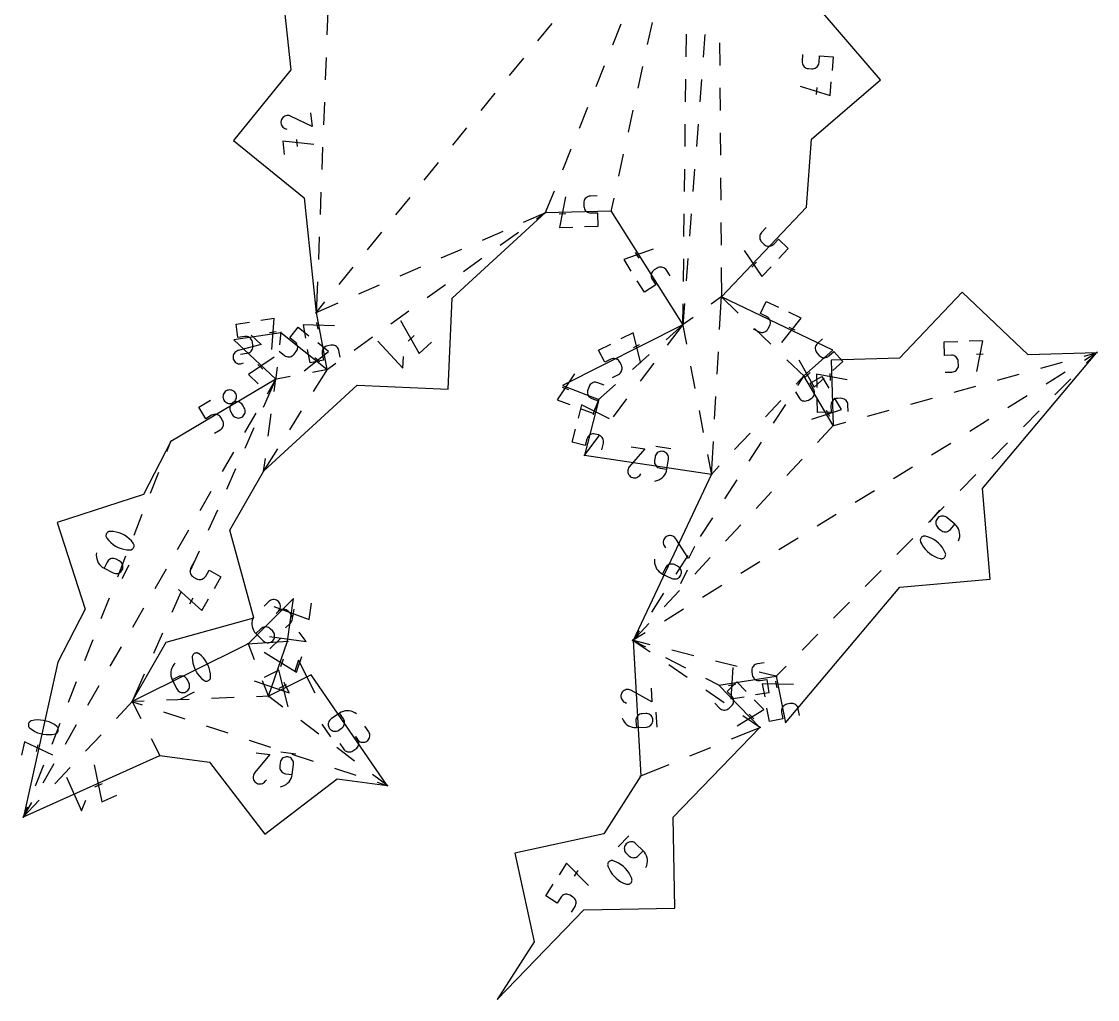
# Model space of a CAD drawing. Extents: x -2 to 214, y 3 to 282.
# Drawn here: x 103.9 to 130.46, y 204.78 to 228.93 of the extents above; entities that cross this region are included whole.
import ezdxf

# ---------------------------------------------------------------- set-up
doc = ezdxf.new("R2010")
doc.units = 0
doc.layers.add('Layer_1', color=7, linetype='CONTINUOUS')

msp = doc.modelspace()

# ---------------------------------------------------------------- linework, layer by layer
at = {"layer": 'Layer_1', "color": 5}
msp.add_lwpolyline([(110.24501, 230.574608), (110.544426, 227.73874), (109.132387, 225.99333), (110.877798, 224.581291), (111.177214, 221.745423), (111.439124, 220.333321), (110.301218, 221.241833), (109.140127, 221.071822), (110.174539, 220.094871), (107.585947, 218.562376), (106.913147, 217.247464), (104.776788, 216.557332), (105.46692, 214.420973), (104.794124, 213.106061), (103.946801, 209.287503), (107.310301, 210.803689), (108.543414, 210.641147), (109.909839, 208.859799), (111.691187, 210.226223), (112.9243, 210.063681), (111.048193, 212.798799), (109.99332, 212.267128), (110.470089, 213.628617), (110.612339, 214.677132), (109.494373, 213.564394), (106.634311, 212.13321), (107.471767, 213.604819), (109.636669, 214.19938), (109.042108, 216.364285), (109.879564, 217.835894), (112.189415, 219.952896), (114.432355, 219.855183), (114.530064, 222.09812), (116.839919, 224.215122), (118.451926, 224.257917), (120.229609, 221.442803), (117.257036, 219.943194), (118.151934, 219.598534), (117.800547, 218.21978), (120.937806, 217.754501), (118.997698, 213.642442), (119.188575, 210.296169), (118.273466, 208.87155), (116.079813, 208.39385), (116.557513, 206.200196), (115.642404, 204.775577), (117.783687, 206.993897), (120.028398, 207.033563), (119.988735, 209.278278), (122.130015, 211.496594), (121.112491, 212.538163), (122.53167, 212.758522), (122.7619, 211.607856), (125.581456, 214.96345), (127.818109, 215.157605), (127.623954, 217.394259), (130.443513, 220.749853), (128.753771, 220.70239), (127.122322, 222.244685), (125.580023, 220.613236), (123.890281, 220.565773), (123.941748, 218.954016), (123.214814, 220.177128), (123.930519, 220.815406), (121.179205, 222.132576), (123.281623, 224.342665), (123.407276, 226.028399), (125.108391, 227.493503), (123.643284, 229.194612)], dxfattribs=at)
at = {"layer": 'Layer_1', "color": 1}
for points in [[(111.469268, 229.378596), (111.439473, 228.599846)], [(116.648685, 228.455902), (116.999247, 228.885854)], [(118.500436, 228.358405), (118.706811, 228.873344)], [(119.468886, 228.908248), (119.35037, 228.3663)], [(120.30837, 228.061789), (120.31497, 228.616504)], [(120.768688, 228.608337), (120.727071, 228.055147)], [(121.133358, 228.402354), (121.137415, 227.847615)], [(111.418264, 228.045495), (111.397051, 227.491147)], [(115.947557, 227.596003), (116.298119, 228.025951)], [(123.184895, 228.114544), (123.172456, 227.947645), (123.172456, 227.947645), (123.172915, 227.917489), (123.178577, 227.888699), (123.189001, 227.861786), (123.203754, 227.837253), (123.222395, 227.815625), (123.244486, 227.7974), (123.269597, 227.783099), (123.297279, 227.773224), (123.327103, 227.768292), (123.410242, 227.762094), (123.410242, 227.762094), (123.440454, 227.762553), (123.469255, 227.768208), (123.496151, 227.778632), (123.520634, 227.793378), (123.542202, 227.812009), (123.56036, 227.834082), (123.574605, 227.859161), (123.584437, 227.886801), (123.589348, 227.916568), (123.60179, 228.083471), (123.936481, 228.058519), (123.9116, 227.724724)], [(118.08769, 227.328527), (118.294065, 227.843466)], [(119.231854, 227.824352), (119.113338, 227.282408)], [(120.295169, 226.95236), (120.301769, 227.507075)], [(120.68545, 227.501956), (120.643837, 226.948765)], [(123.126549, 227.33179), (123.865682, 227.108679), (123.890595, 227.442901)], [(115.246425, 226.736103), (115.596991, 227.166051)], [(121.141472, 227.292875), (121.145525, 226.738135)], [(123.530988, 227.133628), (123.543444, 227.300714)], [(111.375842, 226.936799), (111.354633, 226.382447)], [(111.035839, 226.673048), (111.070979, 226.340213), (110.543393, 226.595486), (110.543393, 226.595486), (110.542899, 226.595807), (110.542405, 226.596111), (110.541911, 226.596403), (110.541382, 226.596679), (110.540853, 226.59695), (110.540288, 226.597211), (110.539724, 226.597465), (110.539124, 226.597719), (110.538489, 226.597966), (110.538489, 226.597966), (110.509882, 226.607788), (110.480838, 226.612222), (110.45197, 226.611516), (110.423903, 226.605925), (110.397254, 226.595698), (110.372641, 226.581082), (110.350688, 226.562325), (110.332008, 226.53968), (110.317227, 226.513395), (110.317227, 226.513395), (110.307592, 226.484732), (110.303278, 226.455656), (110.304054, 226.426777), (110.309677, 226.398717), (110.319922, 226.37209), (110.334562, 226.347512), (110.353358, 226.325594), (110.376084, 226.306953), (110.402507, 226.292207), (110.446735, 226.274779)], [(117.674944, 226.298648), (117.881315, 226.813588)], [(118.994823, 226.74046), (118.876307, 226.198512)], [(120.281968, 225.84293), (120.288568, 226.397645)], [(120.602216, 226.395574), (120.560599, 225.842383)], [(114.545297, 225.876204), (114.895859, 226.306152)], [(121.149586, 226.183396), (121.153639, 225.628656)], [(111.118244, 225.892495), (110.351235, 225.979977), (110.386421, 225.646719)], [(110.684962, 226.015213), (110.702552, 225.848606)], [(111.333424, 225.828099), (111.312212, 225.273751)], [(117.262194, 225.26877), (117.468569, 225.783709)], [(118.757791, 225.656565), (118.639276, 225.114617)], [(113.844165, 225.016305), (114.194731, 225.446253)], [(120.268763, 224.7335), (120.275367, 225.288215)], [(120.518982, 225.289192), (120.477364, 224.735998)], [(121.157696, 225.073917), (121.161753, 224.519177)], [(116.831664, 224.194523), (117.055822, 224.753831)], [(111.291003, 224.719403), (111.269794, 224.165052)], [(113.143037, 224.156402), (113.493603, 224.586353)], [(117.32745, 224.605033), (117.179961, 223.847178), (117.514991, 223.856072)], [(118.112099, 224.625864), (117.944797, 224.621423), (117.944797, 224.621423), (117.914839, 224.61793), (117.886765, 224.609393), (117.861037, 224.596309), (117.838121, 224.57916), (117.818478, 224.558434), (117.802575, 224.534618), (117.790873, 224.508195), (117.783843, 224.479659), (117.781938, 224.449493), (117.78416, 224.366146), (117.78416, 224.366146), (117.787653, 224.336139), (117.796186, 224.30805), (117.809267, 224.282347), (117.826405, 224.259473), (117.847113, 224.23989), (117.870905, 224.224047), (117.897289, 224.212402), (117.925783, 224.20541), (117.955896, 224.20354), (118.123197, 224.207981), (118.132105, 223.872476), (117.797499, 223.863593)], [(118.52076, 224.572669), (118.447185, 224.236239)], [(116.296803, 223.978249), (116.86026, 224.223991)], [(116.617108, 224.054975), (116.857938, 224.228072)], [(117.171053, 224.182684), (117.338545, 224.187129)], [(120.255562, 223.624067), (120.262163, 224.178782)], [(120.435747, 224.182807), (120.394126, 223.629616)], [(121.16581, 223.964438), (121.169867, 223.409698)], [(112.441905, 223.296506), (112.792471, 223.726454)], [(115.279812, 223.534705), (115.788306, 223.756479)], [(115.716166, 223.407426), (116.166635, 223.731202)], [(122.285696, 223.842479), (122.170345, 223.721219), (122.170345, 223.721219), (122.151598, 223.697593), (122.137741, 223.671731), (122.128759, 223.644299), (122.124635, 223.615975), (122.125341, 223.587428), (122.130894, 223.559333), (122.141258, 223.532363), (122.156424, 223.507185), (122.176377, 223.484477), (122.236784, 223.427013), (122.236784, 223.427013), (122.260448, 223.408227), (122.286317, 223.394363), (122.313731, 223.385388), (122.342014, 223.381289), (122.370507, 223.38203), (122.398543, 223.387607), (122.425449, 223.39799), (122.450563, 223.413152), (122.473222, 223.433073), (122.588577, 223.554334), (122.831747, 223.32301), (122.601041, 223.08049)], [(111.248581, 223.610704), (111.227372, 223.056356)], [(114.262817, 223.091161), (114.771314, 223.312931)], [(119.494631, 223.31248), (118.76792, 223.051738), (118.946866, 222.768359)], [(119.051698, 223.230935), (119.141159, 223.089267)], [(121.744697, 223.273773), (122.175277, 222.632917), (122.406276, 222.875744)], [(114.815225, 222.759882), (115.265697, 223.083654)], [(120.242361, 222.514638), (120.248962, 223.069352)], [(120.352509, 223.076426), (120.310892, 222.523235)], [(121.932107, 222.86424), (122.047589, 222.985635)], [(111.740777, 222.436607), (112.091343, 222.866555)], [(113.245822, 222.647614), (113.754319, 222.869387)], [(119.913728, 222.648802), (119.824369, 222.790312), (119.824369, 222.790312), (119.806046, 222.814269), (119.784357, 222.834032), (119.759959, 222.849448), (119.733501, 222.860377), (119.705649, 222.86666), (119.677049, 222.868142), (119.648361, 222.864685), (119.620238, 222.856137), (119.593339, 222.842343), (119.522843, 222.79783), (119.522843, 222.79783), (119.498843, 222.779478), (119.47907, 222.757786), (119.463664, 222.733402), (119.452771, 222.706979), (119.44653, 222.67917), (119.445084, 222.650623), (119.448576, 222.621991), (119.457135, 222.593928), (119.470911, 222.567089), (119.560269, 222.425579), (119.276491, 222.246378), (119.097774, 222.529398)], [(121.173924, 222.854959), (121.179367, 222.110386)], [(111.206163, 222.502008), (111.176368, 221.723251)], [(112.228827, 222.204066), (112.737325, 222.42584)], [(113.914287, 222.112333), (114.364756, 222.436106)], [(121.197158, 222.145614), (120.928828, 221.950705)], [(121.134861, 221.32832), (121.180426, 222.15473)], [(121.596905, 221.731323), (121.163203, 222.147946)], [(111.156877, 221.736554), (111.72033, 221.982296)], [(111.163191, 221.728225), (111.390211, 222.006655)], [(120.269275, 221.970044), (120.227943, 221.420677)], [(120.229344, 221.420617), (120.235761, 221.959923)], [(121.962495, 221.339789), (122.113452, 221.267519), (122.113452, 221.267519), (122.14171, 221.256985), (122.170588, 221.251792), (122.199453, 221.251718), (122.227668, 221.256544), (122.254595, 221.266044), (122.279604, 221.28), (122.302054, 221.298189), (122.32132, 221.320386), (122.336754, 221.346375), (122.372755, 221.421577), (122.372755, 221.421577), (122.383313, 221.449884), (122.388513, 221.478773), (122.388584, 221.507616), (122.383747, 221.535785), (122.374236, 221.562653), (122.360273, 221.587594), (122.342091, 221.609981), (122.319912, 221.629187), (122.293969, 221.644585), (122.143015, 221.716852), (122.28794, 222.019574), (122.589847, 221.875037)], [(110.080594, 220.828674), (110.137187, 221.598671), (109.805572, 221.550115)], [(113.013349, 221.464785), (113.463818, 221.788561)], [(120.479985, 221.624674), (120.211656, 221.429761)], [(122.670471, 221.00085), (123.147038, 221.608284), (122.844747, 221.753008)], [(109.30395, 220.714956), (109.469548, 220.739202), (109.469548, 220.739202), (109.498878, 220.746226), (109.525742, 220.75803), (109.549734, 220.774071), (109.570456, 220.793816), (109.587502, 220.816725), (109.600471, 220.842259), (109.608958, 220.869882), (109.612557, 220.899053), (109.610863, 220.929233), (109.598784, 221.011727), (109.598784, 221.011727), (109.591753, 221.041109), (109.579949, 221.067984), (109.563916, 221.091959), (109.544188, 221.112639), (109.521304, 221.129628), (109.495801, 221.142537), (109.468221, 221.150972), (109.439099, 221.154538), (109.408976, 221.152845), (109.243382, 221.128598), (109.194755, 221.460679), (109.525946, 221.509172)], [(110.262797, 220.790299), (110.393586, 220.685876), (110.393586, 220.685876), (110.418746, 220.669243), (110.445712, 220.657679), (110.473818, 220.651103), (110.502393, 220.649445), (110.53077, 220.65262), (110.55828, 220.660582), (110.584251, 220.673243), (110.608021, 220.690533), (110.628917, 220.712374), (110.680937, 220.777528), (110.680937, 220.777528), (110.697602, 220.80273), (110.709177, 220.829704), (110.715742, 220.857789), (110.717365, 220.886325), (110.714155, 220.914642), (110.706171, 220.942088), (110.6935, 220.967996), (110.67622, 220.991706), (110.654412, 221.012556), (110.523623, 221.116978), (110.733032, 221.379261), (110.994609, 221.170413)], [(111.622413, 221.411498), (110.850824, 221.438799), (110.911943, 221.10927)], [(111.180816, 221.500006), (111.211374, 221.335263)], [(113.252274, 221.546986), (113.720086, 220.735791), (114.019757, 221.010443)], [(119.813094, 221.073082), (120.246203, 221.457535)], [(119.849801, 220.938853), (120.242965, 221.460523)], [(120.322184, 220.960659), (120.225425, 221.464595)], [(122.397043, 220.962694), (121.996976, 221.34701)], [(123.002114, 221.305566), (122.850991, 221.377917)], [(109.569923, 221.184182), (109.813241, 220.954383), (109.24656, 220.80477), (109.24656, 220.80477), (109.245961, 220.804692), (109.245396, 220.8046), (109.244832, 220.804494), (109.244267, 220.804374), (109.243703, 220.804233), (109.243103, 220.804078), (109.242503, 220.803898), (109.241904, 220.803704), (109.241269, 220.803482), (109.241269, 220.803482), (109.213159, 220.79232), (109.188221, 220.77678), (109.166766, 220.757459), (109.149095, 220.734944), (109.13552, 220.709834), (109.126351, 220.682719), (109.121889, 220.65419), (109.122453, 220.624839), (109.128341, 220.595262), (109.128341, 220.595262), (109.139686, 220.567234), (109.155336, 220.542349), (109.174717, 220.520928), (109.197249, 220.503289), (109.22236, 220.489743), (109.249471, 220.480606), (109.278007, 220.476203), (109.30739, 220.476838), (109.337048, 220.482839), (109.381971, 220.4984)], [(110.18581, 221.266587), (110.020026, 221.242313)], [(110.303655, 221.263892), (110.268328, 220.944053)], [(112.112407, 220.81724), (112.562876, 221.141013)], [(112.699895, 221.040725), (113.317521, 220.366835), (113.329991, 220.653999)], [(113.445046, 221.035885), (113.59486, 221.173189)], [(119.188561, 220.495542), (118.998693, 221.243904), (118.699463, 221.092947)], [(123.677359, 221.094555), (123.552454, 220.983162), (123.552454, 220.983162), (123.531831, 220.961152), (123.515899, 220.936514), (123.504699, 220.909911), (123.498267, 220.882021), (123.496645, 220.853513), (123.499855, 220.825058), (123.507976, 220.797326), (123.521025, 220.770991), (123.539049, 220.746723), (123.594541, 220.684497), (123.594541, 220.684497), (123.616582, 220.663838), (123.641231, 220.647896), (123.667816, 220.636706), (123.695668, 220.630303), (123.724126, 220.628716), (123.752521, 220.631961), (123.78019, 220.6401), (123.806465, 220.653153), (123.830683, 220.671148), (123.955587, 220.782541), (124.17897, 220.532058), (123.929157, 220.309272)], [(126.70132, 220.26775), (126.868618, 220.272449), (126.868618, 220.272449), (126.898569, 220.275991), (126.926629, 220.28457), (126.952336, 220.297694), (126.975228, 220.314878), (126.994839, 220.335635), (127.010703, 220.359476), (127.022362, 220.385913), (127.029354, 220.414463), (127.031189, 220.444633), (127.02886, 220.527973), (127.02886, 220.527973), (127.025319, 220.557977), (127.016739, 220.586051), (127.003623, 220.611737), (126.986449, 220.634582), (126.96571, 220.654133), (126.941894, 220.669941), (126.915488, 220.681544), (126.886987, 220.688494), (126.856874, 220.690328), (126.689576, 220.685629), (126.680154, 221.021118), (127.014746, 221.030516)], [(127.485937, 220.289788), (127.632262, 221.047869), (127.297243, 221.03846)], [(110.876196, 220.300555), (111.477379, 220.784989), (111.215466, 220.994102)], [(111.765552, 220.639737), (111.735034, 220.804293), (111.735034, 220.804293), (111.726899, 220.833334), (111.714086, 220.859729), (111.697142, 220.883097), (111.676624, 220.903053), (111.653083, 220.919218), (111.627077, 220.931209), (111.599151, 220.938638), (111.569867, 220.941108), (111.539771, 220.938285), (111.457796, 220.923081), (111.457796, 220.923081), (111.428699, 220.914939), (111.402294, 220.902122), (111.378947, 220.885189), (111.359032, 220.864689), (111.342921, 220.841173), (111.33099, 220.815201), (111.32361, 220.787321), (111.321141, 220.758083), (111.323998, 220.728047), (111.354517, 220.563494), (111.024525, 220.502287), (110.963484, 220.831397)], [(118.487761, 220.142002), (118.637187, 220.217384), (118.637187, 220.217384), (118.662788, 220.233322), (118.684541, 220.253018), (118.702229, 220.275829), (118.715642, 220.301112), (118.724567, 220.328237), (118.72879, 220.356562), (118.728119, 220.385451), (118.722305, 220.414262), (118.711158, 220.442357), (118.673605, 220.516797), (118.673605, 220.516797), (118.657641, 220.542448), (118.637942, 220.56421), (118.615149, 220.581881), (118.58989, 220.595258), (118.562808, 220.604134), (118.534532, 220.608315), (118.5057, 220.607574), (118.476945, 220.601746), (118.448906, 220.590609), (118.29948, 220.515227), (118.148315, 220.81488), (118.447164, 220.965643)], [(119.149858, 220.944251), (119.000266, 220.868785)], [(121.073778, 220.220495), (121.104317, 220.774406)], [(130.195489, 220.499338), (130.459127, 220.765622)], [(110.140542, 220.645254), (109.501315, 220.212424), (109.744944, 219.982328)], [(111.26797, 220.52271), (111.137033, 220.627252)], [(118.983333, 220.336531), (119.398214, 220.704806)], [(123.230816, 220.161754), (122.797111, 220.578381)], [(123.09155, 220.572123), (123.468133, 219.89812), (123.718263, 220.121189)], [(127.641685, 220.712381), (127.4742, 220.707675)], [(129.064191, 220.368874), (129.598924, 220.516571)], [(130.133658, 220.664269), (130.464902, 220.755762)], [(130.462365, 220.761558), (130.140375, 220.561617)], [(109.731736, 220.456394), (109.853532, 220.341364)], [(110.207428, 220.392655), (110.172101, 220.072816)], [(111.460929, 220.337431), (111.079403, 220.265492)], [(111.450878, 220.352142), (111.100101, 219.790421)], [(111.421104, 220.32037), (111.661935, 220.493468)], [(117.551962, 220.233428), (117.124734, 219.590332), (117.437489, 219.46988)], [(119.182024, 220.052806), (119.515911, 220.495828)], [(120.531403, 219.871055), (120.426794, 220.415857)], [(123.244747, 220.148603), (123.369796, 220.260123)], [(123.859625, 220.234469), (123.864973, 220.067002)], [(129.669092, 220.268967), (129.197805, 219.976317)], [(109.869509, 219.408895), (110.183552, 220.115149)], [(109.968961, 219.738121), (110.185616, 220.114098)], [(110.134795, 219.790509), (110.17741, 220.116874)], [(110.534256, 220.1627), (110.15273, 220.090761)], [(118.284438, 219.951322), (118.128259, 220.011475), (118.128259, 220.011475), (118.099258, 220.019747), (118.070058, 220.02264), (118.041279, 220.020453), (118.013533, 220.013418), (117.987438, 220.001826), (117.963607, 219.985944), (117.94266, 219.966044), (117.925204, 219.942397), (117.911862, 219.915272), (117.881897, 219.837467), (117.881897, 219.837467), (117.8736, 219.808416), (117.870707, 219.779206), (117.872894, 219.750451), (117.879936, 219.722751), (117.891535, 219.696716), (117.907417, 219.672953), (117.927307, 219.652065), (117.950929, 219.634666), (117.978008, 219.621359), (118.134186, 219.561207), (118.013561, 219.248014), (117.701204, 219.368315)], [(118.13534, 219.583806), (118.568452, 219.968259)], [(123.010968, 219.782525), (123.096478, 219.638656), (123.096478, 219.638656), (123.114145, 219.614215), (123.135294, 219.593874), (123.159269, 219.577801), (123.185417, 219.566163), (123.213093, 219.559129), (123.241643, 219.556871), (123.270412, 219.559552), (123.298754, 219.567338), (123.326017, 219.580398), (123.397687, 219.622992), (123.397687, 219.622992), (123.422177, 219.640688), (123.442529, 219.66184), (123.458584, 219.685797), (123.470186, 219.711917), (123.477178, 219.73955), (123.479401, 219.768047), (123.476685, 219.79676), (123.468888, 219.825046), (123.455842, 219.852248), (123.370336, 219.996118), (123.658848, 220.167593), (123.829861, 219.879853)], [(123.230008, 220.193296), (123.026141, 219.976394)], [(123.226844, 220.195773), (123.0615, 219.939564)], [(124.28281, 220.080344), (123.524175, 220.223759), (123.534872, 219.888779)], [(127.994727, 220.073482), (128.529461, 220.22118)], [(129.41488, 219.710887), (129.805186, 220.105112)], [(109.183565, 219.750938), (109.183565, 219.750938), (109.165968, 219.775364), (109.144876, 219.795702), (109.12094, 219.811792), (109.094824, 219.823458), (109.067169, 219.830531), (109.03864, 219.83286), (109.009882, 219.830249), (108.981554, 219.82253), (108.954305, 219.809538), (108.954305, 219.809538), (108.929812, 219.791899), (108.909421, 219.770771), (108.893296, 219.746821), (108.881601, 219.72069), (108.874503, 219.693047), (108.872175, 219.664535), (108.874785, 219.635816), (108.882476, 219.607541), (108.895423, 219.580363), (108.895423, 219.580363), (108.913097, 219.55582), (108.934246, 219.535387), (108.958228, 219.519233), (108.984379, 219.507517), (109.012055, 219.500409), (109.040602, 219.498081), (109.06936, 219.500691), (109.097688, 219.508403), (109.124926, 219.521385), (109.124926, 219.521385), (109.149405, 219.539021), (109.169792, 219.560148), (109.185907, 219.584109), (109.197591, 219.610257), (109.204671, 219.637943), (109.206965, 219.666504), (109.204319, 219.695301), (109.196579, 219.723671), (109.183558, 219.750966)], [(117.245355, 219.903528), (117.40171, 219.843313)], [(126.925267, 219.778087), (127.459997, 219.925785)], [(108.662403, 218.761541), (108.806484, 218.846839), (108.806484, 218.846839), (108.830967, 218.864474), (108.851354, 218.885595), (108.867476, 218.909552), (108.879163, 218.935696), (108.886247, 218.963372), (108.88854, 218.991929), (108.885894, 219.020716), (108.878158, 219.049083), (108.865137, 219.076381), (108.822645, 219.148157), (108.822645, 219.148157), (108.804985, 219.172685), (108.783857, 219.193083), (108.759914, 219.209187), (108.733805, 219.220843), (108.706172, 219.227885), (108.677667, 219.230142), (108.648937, 219.227497), (108.620627, 219.219746), (108.593385, 219.206743), (108.449307, 219.121445), (108.278252, 219.41038), (108.566412, 219.580976)], [(109.108709, 219.220039), (109.108709, 219.220039), (109.126372, 219.19551), (109.147504, 219.175116), (109.17145, 219.159012), (109.197563, 219.147363), (109.2252, 219.140322), (109.253708, 219.138064), (109.282438, 219.14071), (109.310741, 219.14846), (109.337969, 219.161457), (109.337969, 219.161457), (109.362458, 219.179078), (109.382867, 219.200167), (109.399017, 219.224078), (109.410736, 219.250163), (109.417855, 219.277774), (109.420219, 219.306275), (109.417608, 219.335016), (109.409889, 219.363348), (109.396879, 219.390632), (109.354387, 219.462408), (109.354387, 219.462408), (109.336716, 219.486951), (109.315571, 219.507383), (109.291599, 219.523537), (109.265455, 219.535246), (109.237787, 219.542347), (109.209247, 219.544676), (109.180485, 219.542065), (109.152157, 219.534343), (109.124912, 219.521353), (109.124912, 219.521353), (109.100419, 219.503711), (109.080028, 219.482583), (109.063906, 219.458619), (109.052222, 219.432475), (109.045145, 219.404796), (109.042852, 219.376242), (109.045498, 219.347459), (109.053235, 219.319095), (109.066249, 219.291811), (109.108741, 219.220035)], [(118.417615, 219.115116), (117.728668, 219.463607), (117.645896, 219.13884)], [(118.514244, 219.166755), (118.848134, 219.609781)], [(121.012694, 219.112667), (121.043238, 219.666581)], [(122.64621, 219.57216), (122.266276, 219.16793)], [(122.760694, 219.473446), (122.459887, 219.007324)], [(123.411996, 219.107778), (124.145484, 219.348803), (123.974249, 219.636909)], [(124.307861, 219.295819), (124.30252, 219.463096), (124.30252, 219.463096), (124.298861, 219.493032), (124.290176, 219.521061), (124.276954, 219.546718), (124.259682, 219.569543), (124.23885, 219.589073), (124.21495, 219.604845), (124.188467, 219.616406), (124.159892, 219.623285), (124.129711, 219.625014), (124.046382, 219.622368), (124.046382, 219.622368), (124.016392, 219.618709), (123.988353, 219.610024), (123.962717, 219.596806), (123.939938, 219.579548), (123.920465, 219.558734), (123.904752, 219.534858), (123.893248, 219.508406), (123.886408, 219.479877), (123.884679, 219.449757), (123.89002, 219.282481), (123.554571, 219.27177), (123.543889, 219.606323)], [(125.8558, 219.482692), (126.390534, 219.63039)], [(128.726519, 219.68367), (128.255236, 219.39102)], [(109.415001, 218.776802), (109.691981, 219.257462)], [(109.991137, 218.690339), (110.062966, 219.240426)], [(110.806261, 219.319878), (110.512422, 218.849336)], [(118.053894, 219.380722), (118.012513, 219.21836)], [(120.740621, 218.781448), (120.636012, 219.326253)], [(123.856968, 219.177332), (123.771367, 219.321364)], [(124.786337, 219.187301), (125.32107, 219.334995)], [(128.634271, 218.922432), (129.024574, 219.316658)], [(123.956868, 218.970262), (123.548559, 218.5316)], [(123.920359, 218.948111), (124.251603, 219.039604)], [(127.783953, 219.098369), (127.31267, 218.805719)], [(109.418716, 218.395093), (109.644113, 218.901992)], [(118.223767, 218.354502), (118.265098, 218.516681), (118.265098, 218.516681), (118.2699, 218.546456), (118.269335, 218.575793), (118.263758, 218.604114), (118.253506, 218.630836), (118.238919, 218.655386), (118.220338, 218.677181), (118.198109, 218.695638), (118.172568, 218.710187), (118.144064, 218.720241), (118.063271, 218.740829), (118.063271, 218.740829), (118.033443, 218.745644), (118.004096, 218.74508), (117.975799, 218.739503), (117.949122, 218.729251), (117.924633, 218.714664), (117.902905, 218.69609), (117.884511, 218.673879), (117.870016, 218.648373), (117.85999, 218.619914), (117.818658, 218.457735), (117.493432, 218.540624), (117.576095, 218.864979)], [(117.787194, 218.20206), (118.180354, 218.723733)], [(121.886341, 218.7637), (121.50641, 218.359469)], [(107.488707, 218.31455), (107.59405, 218.583032)], [(110.218583, 218.378791), (109.867809, 217.81707)], [(118.953534, 218.429873), (119.284743, 218.380752), (118.905623, 217.933441), (118.905623, 217.933441), (118.9052, 217.933053), (118.904776, 217.932665), (118.904353, 217.932241), (118.903965, 217.931818), (118.903577, 217.931395), (118.903189, 217.930936), (118.902801, 217.930442), (118.902413, 217.929913), (118.902025, 217.929348), (118.902025, 217.929348), (118.885363, 217.90409), (118.873809, 217.877063), (118.867276, 217.848922), (118.865688, 217.820337), (118.868934, 217.791963), (118.876942, 217.764467), (118.889628, 217.738513), (118.9069, 217.714761), (118.92867, 217.693873), (118.92867, 217.693873), (118.954031, 217.67738), (118.981121, 217.665933), (119.009287, 217.659463), (119.037876, 217.657911), (119.066229, 217.661191), (119.093699, 217.669231), (119.119629, 217.681963), (119.143363, 217.69932), (119.164251, 217.721234), (119.192188, 217.759726)], [(119.930238, 218.380287), (119.557355, 218.435588)], [(120.936586, 217.732343), (120.982151, 218.558757)], [(122.159081, 218.541206), (121.858274, 218.075084)], [(126.841387, 218.513072), (126.370101, 218.220422)], [(127.853658, 218.133981), (128.243965, 218.528206)], [(108.861041, 217.815479), (109.138021, 218.296142)], [(109.876688, 217.813891), (109.919308, 218.140253)], [(119.536308, 217.581273), (119.536308, 217.581273), (119.586389, 217.592026), (119.633478, 217.609534), (119.677039, 217.633269), (119.716536, 217.662694), (119.751436, 217.697277), (119.7812, 217.736481), (119.805291, 217.779771), (119.823177, 217.826616), (119.834321, 217.876478), (119.87108, 218.12435), (119.87108, 218.12435), (119.872844, 218.154537), (119.869295, 218.183722), (119.860857, 218.21137), (119.847935, 218.236935), (119.830924, 218.259884), (119.810233, 218.279671), (119.786259, 218.295765), (119.759409, 218.307621), (119.730082, 218.314702), (119.730082, 218.314702), (119.699902, 218.316466), (119.670731, 218.312917), (119.643112, 218.304475), (119.617574, 218.291542), (119.594654, 218.274517), (119.574892, 218.253798), (119.558819, 218.229788), (119.546973, 218.202882), (119.539889, 218.173488), (119.527651, 218.090988), (119.527651, 218.090988), (119.525887, 218.060818), (119.529422, 218.031672), (119.537843, 218.004088), (119.550751, 217.978589), (119.567755, 217.955715), (119.588449, 217.935995), (119.612438, 217.919954), (119.639327, 217.908132), (119.668717, 217.901056), (119.834325, 217.876495)], [(120.94199, 217.73271), (120.84523, 218.236646)], [(123.17059, 218.125535), (122.79262, 217.719467)], [(108.967919, 217.381291), (109.193319, 217.888193)], [(121.126475, 217.955235), (120.922609, 217.738333)], [(125.898814, 217.927772), (125.427532, 217.635125)], [(107.08345, 217.281701), (107.286079, 217.798126)], [(121.557468, 217.608966), (121.256658, 217.142844)], [(127.073049, 217.345529), (127.463356, 217.739752)], [(108.307078, 216.854159), (108.584061, 217.334819)], [(122.414651, 217.313398), (122.036677, 216.907334)], [(124.956249, 217.342474), (124.484966, 217.049824)], [(108.517122, 216.367492), (108.742522, 216.874391)], [(126.29244, 216.557075), (126.682743, 216.9513)], [(126.561292, 216.863261), (126.318387, 216.574174)], [(106.678197, 216.248849), (106.880825, 216.765277)], [(120.955851, 216.676726), (120.655044, 216.210608)], [(124.013679, 216.757174), (123.542393, 216.464527)], [(127.036177, 216.107784), (127.036177, 216.107784), (127.053294, 216.156153), (127.063073, 216.205517), (127.065683, 216.255139), (127.061312, 216.304281), (127.050129, 216.352206), (127.032307, 216.398176), (127.008022, 216.441455), (126.977447, 216.481301), (126.940754, 216.516981), (126.748586, 216.678451), (126.748586, 216.678451), (126.723746, 216.695787), (126.696988, 216.708081), (126.668971, 216.715394), (126.640378, 216.717793), (126.61187, 216.715324), (126.584124, 216.70806), (126.557814, 216.696055), (126.533603, 216.679372), (126.512172, 216.658068), (126.512172, 216.658068), (126.49484, 216.633236), (126.482556, 216.606488), (126.475257, 216.578495), (126.472893, 216.549917), (126.475398, 216.521426), (126.4827, 216.493691), (126.494751, 216.467377), (126.511484, 216.443149), (126.532844, 216.421675), (126.596803, 216.367933), (126.596803, 216.367933), (126.621624, 216.350601), (126.648344, 216.338317), (126.676298, 216.331022), (126.704827, 216.328658), (126.733264, 216.331163), (126.760954, 216.338465), (126.787229, 216.350513), (126.811426, 216.367248), (126.832892, 216.388609), (126.940772, 216.516999)], [(106.637356, 215.901377), (106.637356, 215.901377), (106.651192, 215.914014), (106.662294, 215.928555), (106.670595, 215.944575), (106.676024, 215.961653), (106.678529, 215.979366), (106.678035, 215.997294), (106.674458, 216.015007), (106.667741, 216.032092), (106.657824, 216.048119), (106.657824, 216.048119), (106.61046, 216.105025), (106.558027, 216.156361), (106.501025, 216.201866), (106.439949, 216.241286), (106.375302, 216.274366), (106.307572, 216.300849), (106.237264, 216.320488), (106.164874, 216.333018), (106.090896, 216.338197), (106.090896, 216.338197), (106.083082, 216.338038), (106.07531, 216.337298), (106.06763, 216.335992), (106.060077, 216.334158), (106.052697, 216.331759), (106.045536, 216.328831), (106.038632, 216.325409), (106.032035, 216.321486), (106.02578, 216.317076), (106.02578, 216.317076), (106.011754, 216.304383), (106.000507, 216.2898), (105.992101, 216.273748), (105.986601, 216.256646), (105.984061, 216.238918), (105.984555, 216.220973), (105.988157, 216.203239), (105.994919, 216.186129), (106.00491, 216.170067), (106.00491, 216.170067), (106.052327, 216.113287), (106.104799, 216.062053), (106.161826, 216.016616), (106.222916, 215.977228), (106.287563, 215.944148), (106.355278, 215.91763), (106.425562, 215.897927), (106.497913, 215.885298), (106.571842, 215.879988), (106.571842, 215.879988), (106.579638, 215.88014), (106.587364, 215.880881), (106.594994, 215.882151), (106.602505, 215.883985), (106.609871, 215.886384), (106.617064, 215.889312), (106.624063, 215.892805), (106.630837, 215.896816), (106.637359, 215.901352)], [(107.753118, 215.89284), (108.030098, 216.3735)], [(121.658708, 216.501265), (121.280738, 216.095197)], [(120.511827, 215.9682), (120.368956, 215.665379), (120.050507, 216.15773), (120.050507, 216.15773), (120.050249, 216.158259), (120.049985, 216.158789), (120.049706, 216.159282), (120.049413, 216.159776), (120.049103, 216.16027), (120.048771, 216.160764), (120.048418, 216.161258), (120.04803, 216.161787), (120.047607, 216.162316), (120.047607, 216.162316), (120.02825, 216.185575), (120.005722, 216.204456), (119.980674, 216.218852), (119.953775, 216.228656), (119.925676, 216.233757), (119.897041, 216.234047), (119.868526, 216.229418), (119.840791, 216.219759), (119.814495, 216.204967), (119.814495, 216.204967), (119.79137, 216.185462), (119.772574, 216.162845), (119.75823, 216.137756), (119.748458, 216.110846), (119.743382, 216.082758), (119.743128, 216.054137), (119.747809, 216.025633), (119.757557, 215.997887), (119.772486, 215.971552), (119.801248, 215.933674)], [(123.07111, 216.171877), (122.599827, 215.879226)], [(125.511828, 215.76862), (125.902134, 216.162849)], [(126.151703, 216.213582), (126.151703, 216.213582), (126.135391, 216.204364), (126.121315, 216.19268), (126.109638, 216.178925), (126.100522, 216.163498), (126.094119, 216.146791), (126.090591, 216.129208), (126.090098, 216.111142), (126.092814, 216.092988), (126.098892, 216.075148), (126.098892, 216.075148), (126.132311, 216.009077), (126.171914, 215.947302), (126.217278, 215.890191), (126.267972, 215.838092), (126.323573, 215.791378), (126.383648, 215.750395), (126.447772, 215.715513), (126.515516, 215.687082), (126.586456, 215.665471), (126.586456, 215.665471), (126.594108, 215.663884), (126.601844, 215.662861), (126.609623, 215.662402), (126.617398, 215.662515), (126.625124, 215.663185), (126.632758, 215.66442), (126.640251, 215.666219), (126.647561, 215.668583), (126.654644, 215.671475), (126.654644, 215.671475), (126.671158, 215.680704), (126.685385, 215.692399), (126.697175, 215.706161), (126.706365, 215.721595), (126.712803, 215.738309), (126.716331, 215.755909), (126.71679, 215.774), (126.714038, 215.792189), (126.707896, 215.810078), (126.707896, 215.810078), (126.6744, 215.876037), (126.634737, 215.93772), (126.589335, 215.994779), (126.538619, 216.046845), (126.483018, 216.09356), (126.422965, 216.13457), (126.358879, 216.169513), (126.291192, 216.198028), (126.220333, 216.219759), (126.220333, 216.219759), (126.212702, 216.221347), (126.205008, 216.22237), (126.197282, 216.222828), (126.189549, 216.222708), (126.18183, 216.222038), (126.174165, 216.220768), (126.166566, 216.218934), (126.159066, 216.216535), (126.151689, 216.213571)], [(105.751654, 215.806406), (105.751654, 215.806406), (105.745809, 215.755433), (105.747326, 215.705134), (105.755888, 215.656186), (105.771152, 215.60927), (105.792785, 215.565067), (105.82045, 215.524254), (105.853812, 215.487516), (105.892536, 215.45553), (105.936288, 215.428972), (106.159737, 215.314641), (106.159737, 215.314641), (106.187825, 215.303309), (106.216661, 215.297319), (106.2456, 215.296473), (106.274005, 215.300544), (106.301236, 215.309331), (106.32665, 215.322628), (106.349606, 215.340221), (106.369464, 215.361902), (106.385582, 215.387465), (106.385582, 215.387465), (106.39691, 215.415546), (106.402893, 215.444364), (106.403739, 215.473281), (106.399651, 215.501662), (106.390838, 215.528872), (106.37751, 215.554269), (106.359875, 215.577217), (106.33814, 215.597082), (106.312515, 215.613225), (106.238142, 215.651279), (106.238142, 215.651279), (106.210071, 215.66261), (106.181278, 215.668597), (106.152399, 215.669443), (106.124064, 215.665365), (106.096907, 215.656563), (106.071557, 215.643246), (106.048647, 215.625618), (106.028811, 215.60389), (106.012678, 215.578264), (105.936291, 215.428976)], [(106.27294, 215.216), (106.475568, 215.732425)], [(108.066328, 215.35369), (108.291725, 215.860589)], [(120.354238, 215.744486), (120.053431, 215.278368)], [(106.38367, 215.176468), (106.555663, 215.512613)], [(108.165018, 215.584935), (108.082242, 215.439475), (108.082242, 215.439475), (108.069732, 215.412032), (108.062508, 215.383595), (108.060391, 215.354808), (108.063213, 215.326325), (108.070784, 215.29879), (108.082937, 215.272858), (108.099489, 215.249172), (108.120268, 215.228387), (108.145096, 215.211146), (108.21756, 215.16991), (108.21756, 215.16991), (108.245049, 215.157376), (108.273497, 215.150144), (108.302262, 215.148027), (108.330703, 215.150849), (108.358178, 215.158438), (108.384043, 215.170594), (108.407662, 215.187147), (108.428391, 215.207911), (108.445589, 215.232701), (108.528365, 215.378158), (108.820063, 215.212159), (108.654507, 214.921244)], [(119.530883, 215.655957), (119.530883, 215.655957), (119.526681, 215.604906), (119.529821, 215.554766), (119.539935, 215.506199), (119.556671, 215.459876), (119.579672, 215.416463), (119.608582, 215.376627), (119.643048, 215.341036), (119.682711, 215.310358), (119.727218, 215.285261), (119.953842, 215.178338), (119.953842, 215.178338), (119.98223, 215.167931), (120.011193, 215.162883), (120.0401, 215.162957), (120.068315, 215.167927), (120.0952, 215.177569), (120.120131, 215.191648), (120.142476, 215.20994), (120.161593, 215.232211), (120.176861, 215.258232), (120.176861, 215.258232), (120.187265, 215.286616), (120.192309, 215.315561), (120.192225, 215.344447), (120.187233, 215.372634), (120.17757, 215.399498), (120.163456, 215.424411), (120.145125, 215.446745), (120.122802, 215.465869), (120.096714, 215.481159), (120.021286, 215.516747), (120.021286, 215.516747), (119.992912, 215.527154), (119.963992, 215.532206), (119.935148, 215.532128), (119.907007, 215.52715), (119.880193, 215.517498), (119.855325, 215.503398), (119.83303, 215.485075), (119.81393, 215.462758), (119.798655, 215.436674), (119.727218, 215.285261)], [(120.902768, 215.689128), (120.524799, 215.283064)], [(122.128541, 215.586576), (121.657258, 215.293929)], [(107.199158, 214.931517), (107.476138, 215.41218)], [(120.181698, 215.047644), (120.342547, 215.388565)], [(124.731219, 214.980169), (125.121525, 215.374394)], [(121.185975, 215.001279), (120.714689, 214.708628)], [(105.867687, 214.183152), (106.070315, 214.699576)], [(107.615531, 214.339887), (107.840928, 214.84679)], [(107.776796, 214.902737), (108.34896, 214.384352), (108.514723, 214.675637)], [(108.057265, 214.550348), (108.140133, 214.695971)], [(119.752621, 214.812246), (119.451815, 214.346128)], [(120.146826, 214.876995), (119.768856, 214.470927)], [(106.645198, 213.970198), (106.922178, 214.450857)], [(110.419434, 213.953239), (110.538104, 214.07136), (110.538104, 214.07136), (110.557543, 214.094516), (110.572133, 214.120026), (110.581881, 214.147211), (110.586788, 214.175405), (110.586858, 214.203934), (110.582096, 214.232128), (110.5725, 214.259313), (110.558075, 214.284822), (110.538828, 214.307982), (110.479684, 214.367401), (110.479684, 214.367401), (110.456623, 214.38675), (110.431188, 214.401288), (110.404045, 214.411011), (110.375876, 214.415908), (110.347343, 214.415975), (110.319125, 214.411201), (110.29189, 214.401585), (110.26631, 214.387117), (110.243059, 214.367789), (110.18364, 214.308645), (110.243059, 214.367789), (110.243059, 214.367789), (110.262497, 214.390949), (110.277081, 214.416461), (110.286817, 214.443661), (110.291703, 214.471876), (110.291742, 214.500433), (110.286937, 214.528669), (110.277285, 214.555914), (110.262786, 214.581494), (110.243447, 214.604746), (110.243447, 214.604746), (110.220389, 214.624096), (110.19495, 214.638634), (110.167811, 214.648353), (110.139638, 214.653253), (110.111109, 214.65332), (110.082887, 214.648547), (110.055653, 214.63893), (110.030076, 214.624463), (110.006825, 214.605134), (109.888154, 214.487017)], [(110.125026, 214.48496), (111.003514, 214.160698), (111.058162, 214.563499)], [(110.600144, 214.21542), (110.627467, 214.416793)], [(120.243406, 214.415982), (119.772119, 214.123331)], [(123.95061, 214.191714), (124.340916, 214.585943)], [(109.628044, 214.229359), (109.628044, 214.229359), (109.606736, 214.182774), (109.592632, 214.13455), (109.585633, 214.085432), (109.585619, 214.036174), (109.592491, 213.987519), (109.60614, 213.940222), (109.626456, 213.895028), (109.653331, 213.852687), (109.686654, 213.813949), (109.863449, 213.636325), (109.863449, 213.636325), (109.886612, 213.616887), (109.912136, 213.602286), (109.939349, 213.592528), (109.967575, 213.587614), (109.996143, 213.587536), (110.024379, 213.592302), (110.05161, 213.601908), (110.077165, 213.616354), (110.100371, 213.635637), (110.100371, 213.635637), (110.119809, 213.658797), (110.134396, 213.684306), (110.144136, 213.711502), (110.149029, 213.73971), (110.149075, 213.768264), (110.14427, 213.796493), (110.134625, 213.823735), (110.12013, 213.849315), (110.100794, 213.872563), (110.041951, 213.931681), (110.041951, 213.931681), (110.018801, 213.951119), (109.99332, 213.965703), (109.966167, 213.975436), (109.938005, 213.980326), (109.9095, 213.980365), (109.881317, 213.975556), (109.854118, 213.965904), (109.828566, 213.951409), (109.805329, 213.932069), (109.686654, 213.813949)], [(119.390886, 214.064858), (118.982578, 213.6262)], [(119.151008, 213.880006), (118.985665, 213.623798)], [(105.462433, 213.150303), (105.665058, 213.666727)], [(107.164734, 213.326085), (107.390134, 213.832988)], [(109.472232, 213.562933), (110.492229, 213.630074)], [(110.024294, 213.742479), (110.930104, 213.619589), (110.755994, 213.848288)], [(110.033325, 213.435926), (110.30053, 213.701882)], [(119.419246, 213.537004), (118.976171, 213.647829)], [(119.31747, 213.475469), (118.978027, 213.652715)], [(119.300836, 213.830681), (118.978845, 213.630737)], [(119.419705, 213.353337), (118.979392, 213.654984)], [(123.170001, 213.403262), (123.560303, 213.797488)], [(106.091238, 213.008875), (106.368218, 213.489538)], [(108.46454, 212.637971), (108.46454, 212.637971), (108.483174, 212.639947), (108.500728, 212.645087), (108.516907, 212.653081), (108.531395, 212.663625), (108.543898, 212.67642), (108.554107, 212.691163), (108.561716, 212.707556), (108.566426, 212.725294), (108.567908, 212.744083), (108.567908, 212.744083), (108.563452, 212.81799), (108.551609, 212.890408), (108.532633, 212.960833), (108.506771, 213.028768), (108.474273, 213.093711), (108.43539, 213.155164), (108.390369, 213.212628), (108.339466, 213.265605), (108.282927, 213.31359), (108.282927, 213.31359), (108.276538, 213.318091), (108.269839, 213.322102), (108.262878, 213.325595), (108.255699, 213.328558), (108.248337, 213.330992), (108.24084, 213.332897), (108.233252, 213.334238), (108.225611, 213.334979), (108.217959, 213.33513), (108.217959, 213.33513), (108.199138, 213.333225), (108.18144, 213.328138), (108.165159, 213.320187), (108.1506, 213.309663), (108.138058, 213.296879), (108.127835, 213.282122), (108.120236, 213.2657), (108.115551, 213.24791), (108.11407, 213.22905), (108.11407, 213.22905), (108.118645, 213.155214), (108.130576, 213.082856), (108.149615, 213.012469), (108.175506, 212.944553), (108.208004, 212.87961), (108.246859, 212.818135), (108.291817, 212.760635), (108.342634, 212.707602), (108.399054, 212.65954), (108.399054, 212.65954), (108.405425, 212.655045), (108.412079, 212.651052), (108.41899, 212.64756), (108.426137, 212.644596), (108.433492, 212.642162), (108.441031, 212.640257), (108.448729, 212.638916), (108.45656, 212.63814), (108.464505, 212.637932)], [(109.486407, 213.585102), (109.644275, 213.174648)], [(109.890602, 213.356699), (110.686176, 212.862789), (110.820524, 213.246439)], [(120.495599, 213.267785), (119.957423, 213.402395)], [(107.694652, 213.086034), (107.694652, 213.086034), (107.659752, 213.048428), (107.631187, 213.006994), (107.609096, 212.962484), (107.593609, 212.915642), (107.584861, 212.867213), (107.582991, 212.817948), (107.588113, 212.768583), (107.600369, 212.719875), (107.619888, 212.672564), (107.732212, 212.448099), (107.732212, 212.448099), (107.748133, 212.422332), (107.767822, 212.400432), (107.790632, 212.382602), (107.815934, 212.369059), (107.843076, 212.36001), (107.871425, 212.355671), (107.900343, 212.356236), (107.929182, 212.361944), (107.957309, 212.372993), (107.957309, 212.372993), (107.983073, 212.38891), (108.004959, 212.408588), (108.022767, 212.431388), (108.036282, 212.456679), (108.045296, 212.483818), (108.049599, 212.512174), (108.049, 212.541109), (108.043253, 212.569987), (108.032169, 212.598174), (107.994781, 212.672885), (107.994781, 212.672885), (107.978875, 212.698642), (107.959221, 212.720518), (107.93646, 212.738308), (107.911212, 212.751802), (107.884118, 212.760794), (107.855804, 212.765077), (107.826905, 212.764442), (107.798051, 212.758685), (107.769875, 212.747593), (107.619906, 212.672547)], [(110.301987, 212.997325), (110.369149, 213.189123)], [(111.151677, 212.339133), (110.740257, 213.155418), (110.650274, 212.882432)], [(120.300968, 212.961916), (119.809217, 213.218693)], [(121.571949, 212.99857), (121.033773, 213.133179)], [(122.234967, 213.093802), (122.069588, 213.068124), (122.069588, 213.068124), (122.040318, 213.060846), (122.013556, 213.048813), (121.989705, 213.03256), (121.969152, 213.012639), (121.952304, 212.989581), (121.939558, 212.963938), (121.931313, 212.936245), (121.927962, 212.907045), (121.929902, 212.876879), (121.942694, 212.794491), (121.942694, 212.794491), (121.949982, 212.765172), (121.962016, 212.7384), (121.978257, 212.714563), (121.998165, 212.694056), (122.021194, 212.677263), (122.046809, 212.664578), (122.07446, 212.656383), (122.10361, 212.653066), (122.13372, 212.655007), (122.299098, 212.680685), (122.350593, 212.349039), (122.019832, 212.297682)], [(106.625294, 212.112932), (106.939337, 212.819186)], [(110.482577, 212.001895), (110.252626, 212.909645), (109.889632, 212.726691)], [(120.335029, 212.726285), (119.877367, 213.03981)], [(121.459335, 212.973371), (121.409407, 212.202915), (121.740587, 212.254336)], [(122.553201, 212.753135), (122.110126, 212.86396)], [(122.51606, 212.742753), (122.779694, 213.009037)], [(105.057176, 212.117454), (105.259805, 212.633879)], [(109.642963, 212.649525), (110.505702, 212.347409), (110.381013, 212.60639)], [(109.843418, 212.656873), (110.001286, 212.246416)], [(110.435838, 212.546143), (110.254369, 212.454678)], [(121.132159, 212.527894), (120.792719, 212.70514)], [(121.018825, 212.094781), (121.135778, 211.975066), (121.135778, 211.975066), (121.158702, 211.955466), (121.184042, 211.94067), (121.211124, 211.930687), (121.23928, 211.925529), (121.267834, 211.925205), (121.296112, 211.929724), (121.323445, 211.939094), (121.349159, 211.953328), (121.372584, 211.972435), (121.432221, 212.030696), (121.432221, 212.030696), (121.45186, 212.053655), (121.466666, 212.079002), (121.476636, 212.106067), (121.481769, 212.134183), (121.482061, 212.162684), (121.477518, 212.190903), (121.468127, 212.218173), (121.453896, 212.243827), (121.434817, 212.267202), (121.317864, 212.386917), (121.55794, 212.62145), (121.791846, 212.382017)], [(121.357912, 212.534561), (121.523477, 212.560268)], [(122.955755, 212.559704), (122.18386, 212.576133), (122.249614, 212.247499)], [(122.512959, 212.641982), (122.545831, 212.477686)], [(105.537278, 212.047555), (105.814258, 212.528215)], [(107.830789, 212.204143), (108.168461, 212.373116)], [(110.015492, 212.268013), (109.699601, 212.255419)], [(110.35025, 211.998798), (109.975583, 212.280463)], [(119.442378, 212.466101), (119.461445, 212.131809), (118.946545, 212.412338), (118.946545, 212.412338), (118.946051, 212.412684), (118.945557, 212.413012), (118.945063, 212.413326), (118.94457, 212.413629), (118.94404, 212.413922), (118.943511, 212.414211), (118.942947, 212.414493), (118.942347, 212.414772), (118.941747, 212.415051), (118.941747, 212.415051), (118.913635, 212.426244), (118.884823, 212.432076), (118.855945, 212.432781), (118.827627, 212.428548), (118.800502, 212.419612), (118.775205, 212.406193), (118.752362, 212.388511), (118.732603, 212.36678), (118.716566, 212.341225), (118.716566, 212.341225), (118.705559, 212.313049), (118.699844, 212.284198), (118.699209, 212.255306), (118.703474, 212.226996), (118.712428, 212.199895), (118.725869, 212.174626), (118.743596, 212.151815), (118.765404, 212.132095), (118.791097, 212.116086), (118.834457, 212.096538)], [(121.25035, 212.099226), (120.792688, 212.412758)], [(106.649548, 212.149342), (106.242806, 211.718657)], [(106.928031, 212.144918), (106.612139, 212.132324)], [(106.613233, 212.140142), (106.881002, 212.052042)], [(106.624254, 212.15299), (106.846592, 211.715701)], [(108.03666, 212.189118), (107.482343, 212.16702)], [(109.145288, 212.233317), (108.590972, 212.211219)], [(121.567335, 211.533314), (122.223533, 211.940131), (121.989328, 212.179868)], [(123.109753, 211.790034), (123.076917, 211.954143), (123.076917, 211.954143), (123.068376, 211.983067), (123.055189, 212.009279), (123.037921, 212.032407), (123.017124, 212.052074), (122.993358, 212.067903), (122.967182, 212.079524), (122.939157, 212.086558), (122.909841, 212.08864), (122.879788, 212.085394), (122.798035, 212.069036), (122.798035, 212.069036), (122.769058, 212.060484), (122.742833, 212.047298), (122.719726, 212.030036), (122.700101, 212.009258), (122.684324, 211.985523), (122.67276, 211.959382), (122.665775, 211.931399), (122.663729, 211.902133), (122.666975, 211.87214), (122.699811, 211.708028), (122.370712, 211.642182), (122.305039, 211.970403)], [(107.407967, 211.878659), (107.934929, 211.70528)], [(112.169963, 211.829902), (112.169963, 211.829902), (112.128, 211.859285), (112.083119, 211.881877), (112.03608, 211.897646), (111.987633, 211.906564), (111.938541, 211.90861), (111.889554, 211.903738), (111.841431, 211.891931), (111.794928, 211.873156), (111.750803, 211.847385), (111.544138, 211.705629), (111.544138, 211.705629), (111.52083, 211.68636), (111.501855, 211.663895), (111.487338, 211.638897), (111.4774, 211.612026), (111.472158, 211.583945), (111.471734, 211.55531), (111.476257, 211.526792), (111.485845, 211.499046), (111.500616, 211.472735), (111.500616, 211.472735), (111.519878, 211.449431), (111.542329, 211.430469), (111.567312, 211.41597), (111.594173, 211.40606), (111.622247, 211.40085), (111.650882, 211.400462), (111.679415, 211.405027), (111.707192, 211.414654), (111.733555, 211.429471), (111.80234, 211.476651), (111.80234, 211.476651), (111.825645, 211.495902), (111.844596, 211.518328), (111.859081, 211.543273), (111.86898, 211.570088), (111.874173, 211.598113), (111.874525, 211.626702), (111.869953, 211.655199), (111.860316, 211.682949), (111.845499, 211.709305), (111.750785, 211.847378)], [(118.729597, 211.723338), (118.729597, 211.723338), (118.750281, 211.676479), (118.776975, 211.63392), (118.809054, 211.596077), (118.845876, 211.563368), (118.886816, 211.536207), (118.931242, 211.515012), (118.978517, 211.500199), (119.028016, 211.492188), (119.079105, 211.491376), (119.329281, 211.505646), (119.329281, 211.505646), (119.359193, 211.510059), (119.387052, 211.519454), (119.412413, 211.533322), (119.434828, 211.551161), (119.45385, 211.572473), (119.46903, 211.596747), (119.479928, 211.623484), (119.486091, 211.652183), (119.487078, 211.682338), (119.487078, 211.682338), (119.482669, 211.712243), (119.473278, 211.740088), (119.45941, 211.765421), (119.441566, 211.787808), (119.420245, 211.806795), (119.395949, 211.821947), (119.369176, 211.832816), (119.340432, 211.838961), (119.31021, 211.839949), (119.226947, 211.835197), (119.226947, 211.835197), (119.197046, 211.830791), (119.169222, 211.821421), (119.143917, 211.807582), (119.121569, 211.78977), (119.102618, 211.768483), (119.087501, 211.744219), (119.07666, 211.717475), (119.070539, 211.688745), (119.069552, 211.658533), (119.079087, 211.491387)], [(119.591896, 211.499635), (119.570426, 211.875982)], [(122.148325, 211.484056), (121.708008, 211.785699)], [(121.983457, 211.705597), (121.86637, 211.825446)], [(104.786313, 211.374561), (104.786313, 211.374561), (104.796516, 211.390267), (104.803592, 211.407126), (104.807589, 211.424712), (104.808545, 211.442601), (104.806499, 211.460364), (104.801497, 211.477576), (104.793577, 211.49381), (104.782782, 211.508645), (104.769154, 211.521652), (104.769154, 211.521652), (104.709009, 211.564782), (104.645368, 211.601242), (104.578774, 211.630907), (104.509771, 211.653665), (104.438905, 211.669391), (104.366723, 211.67796), (104.293768, 211.679266), (104.220585, 211.673166), (104.147722, 211.659552), (104.147722, 211.659552), (104.140201, 211.657436), (104.13287, 211.654755), (104.125765, 211.65158), (104.118928, 211.647886), (104.112391, 211.643716), (104.106197, 211.639095), (104.100383, 211.634043), (104.094985, 211.628589), (104.090046, 211.622751), (104.090046, 211.622751), (104.079675, 211.606939), (104.072464, 211.589999), (104.068372, 211.572356), (104.067356, 211.554432), (104.06937, 211.536641), (104.074376, 211.519411), (104.082324, 211.503163), (104.093175, 211.488314), (104.106881, 211.475293), (104.106881, 211.475293), (104.167044, 211.432304), (104.230699, 211.39595), (104.2973, 211.366352), (104.366307, 211.343629), (104.437173, 211.327906), (104.509351, 211.319298), (104.582298, 211.317922), (104.655468, 211.323913), (104.728313, 211.337389), (104.728313, 211.337389), (104.735817, 211.339505), (104.743109, 211.342151), (104.750168, 211.345326), (104.756969, 211.349002), (104.763492, 211.353176), (104.769708, 211.357832), (104.775599, 211.362958), (104.781142, 211.368546), (104.786313, 211.374579)], [(104.651923, 211.084602), (104.854548, 211.601027)], [(104.983318, 211.086236), (105.260298, 211.566895)], [(108.461894, 211.531896), (108.98886, 211.358517)], [(111.237098, 211.332083), (110.793674, 211.66544)], [(111.316322, 211.574783), (111.529572, 211.263887)], [(111.755287, 211.101493), (111.849997, 210.963416), (111.849997, 210.963416), (111.869262, 210.940112), (111.891709, 210.92115), (111.916686, 210.906647), (111.943525, 210.89672), (111.971571, 210.891495), (112.00016, 210.891072), (112.028633, 210.895591), (112.056329, 210.905165), (112.08259, 210.919908), (112.151724, 210.967332), (112.151724, 210.967332), (112.174923, 210.986512), (112.193821, 211.0089), (112.208292, 211.033834), (112.218202, 211.060656), (112.22343, 211.088705), (112.223853, 211.117322), (112.21932, 211.145848), (112.209714, 211.173622), (112.194908, 211.199982), (112.147487, 211.269119), (112.194908, 211.199982), (112.194908, 211.199982), (112.214173, 211.176681), (112.236627, 211.157719), (112.261618, 211.143227), (112.288482, 211.133321), (112.316567, 211.128117), (112.345205, 211.127729), (112.373745, 211.132294), (112.401526, 211.141925), (112.427893, 211.156742), (112.427893, 211.156742), (112.451091, 211.175922), (112.46999, 211.19831), (112.484457, 211.223244), (112.49437, 211.250069), (112.499595, 211.278119), (112.500018, 211.306732), (112.495485, 211.335258), (112.485879, 211.363032), (112.471076, 211.389395), (112.376366, 211.527469)], [(121.429741, 211.210805), (122.150561, 211.504979)], [(105.861904, 211.315337), (105.481007, 210.912016)], [(107.09802, 211.221194), (107.320358, 210.783909)], [(104.672091, 210.813838), (103.971524, 211.141184), (103.898806, 210.813486)], [(104.299685, 211.068367), (104.263331, 210.904541)], [(109.515825, 211.185137), (110.042787, 211.011754)], [(112.123946, 210.665368), (111.680522, 210.998726)], [(120.402484, 210.791574), (120.916111, 211.001192)], [(109.694549, 210.869637), (110.02651, 210.825879), (109.654675, 210.372496), (109.654675, 210.372496), (109.654251, 210.372072), (109.653828, 210.371649), (109.65344, 210.371226), (109.653052, 210.370802), (109.652664, 210.370344), (109.652276, 210.369885), (109.651888, 210.369391), (109.6515, 210.368862), (109.651112, 210.368298), (109.651112, 210.368298), (109.634859, 210.342774), (109.623747, 210.315561), (109.617668, 210.287317), (109.61654, 210.258711), (109.620247, 210.230393), (109.6287, 210.203032), (109.641802, 210.177286), (109.659455, 210.153816), (109.681564, 210.133281), (109.681564, 210.133281), (109.707186, 210.117201), (109.734456, 210.106194), (109.762724, 210.100183), (109.791334, 210.099089), (109.819634, 210.102818), (109.846967, 210.111299), (109.872688, 210.124451), (109.896141, 210.142188), (109.916672, 210.164434), (109.943977, 210.203374)], [(110.290973, 210.030573), (110.290973, 210.030573), (110.340873, 210.042133), (110.387673, 210.060404), (110.430842, 210.084837), (110.46986, 210.114897), (110.504195, 210.150041), (110.533321, 210.189718), (110.55671, 210.233395), (110.573837, 210.280523), (110.58417, 210.330561), (110.616919, 210.578991), (110.616919, 210.578991), (110.618189, 210.609202), (110.61417, 210.638328), (110.605287, 210.665834), (110.591949, 210.691188), (110.574571, 210.713858), (110.553563, 210.73331), (110.529331, 210.749015), (110.502294, 210.760435), (110.472855, 210.767039), (110.472855, 210.767039), (110.44265, 210.768309), (110.413542, 210.764291), (110.386061, 210.755404), (110.360738, 210.742059), (110.338097, 210.724663), (110.31867, 210.703631), (110.302989, 210.679363), (110.29158, 210.65227), (110.284972, 210.622763), (110.274071, 210.540079), (110.274071, 210.540079), (110.272801, 210.509881), (110.276805, 210.480798), (110.285671, 210.453352), (110.298992, 210.428069), (110.316359, 210.40547), (110.33737, 210.386085), (110.361617, 210.370439), (110.388692, 210.359051), (110.418195, 210.352451), (110.584174, 210.330575)], [(110.671927, 210.835852), (110.298201, 210.885114)], [(110.569752, 210.83837), (111.096717, 210.664991)], [(104.246666, 210.051754), (104.449294, 210.568178)], [(104.429355, 210.124913), (104.706339, 210.605572)], [(105.100106, 210.508696), (104.719204, 210.105376)], [(105.689714, 210.57451), (105.880104, 209.657644), (106.250683, 209.824695)], [(111.623679, 210.491611), (112.150645, 210.318228)], [(119.168033, 210.287783), (119.888857, 210.581957)], [(105.006623, 210.266592), (105.382278, 209.433239), (105.484009, 209.70207)], [(112.942038, 210.050346), (112.567374, 210.332011)], [(112.67761, 210.144848), (112.945379, 210.056745)], [(105.712817, 210.028749), (105.898082, 210.112262)], [(104.338307, 209.702056), (103.931564, 209.27137)], [(103.93572, 209.268277), (104.152375, 209.644253)], [(103.938694, 209.266848), (104.044037, 209.535329)], [(118.89203, 208.82172), (118.629793, 208.550049)], [(119.313762, 208.035332), (119.313762, 208.035332), (119.334167, 208.082407), (119.347322, 208.130981), (119.353347, 208.180306), (119.35236, 208.229632), (119.344503, 208.278213), (119.329891, 208.325302), (119.30864, 208.37015), (119.280883, 208.412007), (119.246734, 208.450132), (119.066144, 208.624454), (119.066144, 208.624454), (119.042557, 208.643454), (119.016706, 208.657562), (118.989263, 208.666787), (118.9609, 208.671144), (118.932289, 208.67065), (118.904113, 208.665312), (118.877034, 208.655145), (118.851733, 208.64017), (118.828883, 208.620393), (118.828883, 208.620393), (118.809886, 208.596813), (118.795789, 208.570976), (118.786578, 208.543551), (118.782246, 208.515205), (118.782775, 208.486613), (118.788151, 208.45844), (118.798357, 208.431357), (118.813386, 208.406031), (118.833215, 208.383139), (118.893322, 208.325122), (118.893322, 208.325122), (118.916891, 208.306121), (118.9427, 208.292028), (118.970086, 208.282824), (118.998382, 208.278495), (119.026926, 208.279028), (119.055053, 208.284404), (119.082096, 208.294617), (119.107391, 208.309645), (119.130272, 208.329475), (119.246738, 208.450132)], [(117.899324, 207.591841), (117.355761, 208.140139), (117.174627, 207.858157)], [(118.438672, 208.201787), (118.438672, 208.201787), (118.421764, 208.193719), (118.406915, 208.18303), (118.394317, 208.170111), (118.384161, 208.155347), (118.376626, 208.139123), (118.371902, 208.121823), (118.370173, 208.103835), (118.371655, 208.085536), (118.376488, 208.067322), (118.376488, 208.067322), (118.405275, 207.999102), (118.440531, 207.934748), (118.481856, 207.874649), (118.528842, 207.819185), (118.581089, 207.768749), (118.638203, 207.723727), (118.699774, 207.684512), (118.765397, 207.651485), (118.834683, 207.625038), (118.834683, 207.625038), (118.842204, 207.622917), (118.849852, 207.621365), (118.857582, 207.620377), (118.865346, 207.619954), (118.8731, 207.620095), (118.880801, 207.620804), (118.8884, 207.622078), (118.895855, 207.623912), (118.903118, 207.626315), (118.903118, 207.626315), (118.920228, 207.634386), (118.935228, 207.645072), (118.947935, 207.657991), (118.958169, 207.672754), (118.965743, 207.688986), (118.970471, 207.7063), (118.972164, 207.724316), (118.970647, 207.742654), (118.965754, 207.760924), (118.965754, 207.760924), (118.936883, 207.829031), (118.901559, 207.893304), (118.860192, 207.95335), (118.813185, 208.008786), (118.760935, 208.059219), (118.703845, 208.104269), (118.64232, 208.14354), (118.576756, 208.176648), (118.507559, 208.203209), (118.507559, 208.203209), (118.500059, 208.205329), (118.492453, 208.206881), (118.484791, 208.207865), (118.477068, 208.208282), (118.469325, 208.20813), (118.461585, 208.207403), (118.45388, 208.206105), (118.446232, 208.204235), (118.438672, 208.201787)], [(117.638145, 207.958751), (117.547591, 207.817778)], [(117.475106, 206.931427), (117.565558, 207.072238), (117.565558, 207.072238), (117.579521, 207.098972), (117.588259, 207.126982), (117.591914, 207.155614), (117.590644, 207.18421), (117.584558, 207.212108), (117.57382, 207.238654), (117.558559, 207.263193), (117.538923, 207.285062), (117.515051, 207.303608), (117.444904, 207.348668), (117.444904, 207.348668), (117.418111, 207.362659), (117.390093, 207.371405), (117.361483, 207.375056), (117.332929, 207.373754), (117.305088, 207.367651), (117.278608, 207.356895), (117.254136, 207.34163), (117.232324, 207.322012), (117.213824, 207.298178), (117.123368, 207.157364), (116.840987, 207.338755), (117.021892, 207.620381)]]:
    msp.add_lwpolyline(points, dxfattribs=at)

doc.saveas('drawing.dxf')
